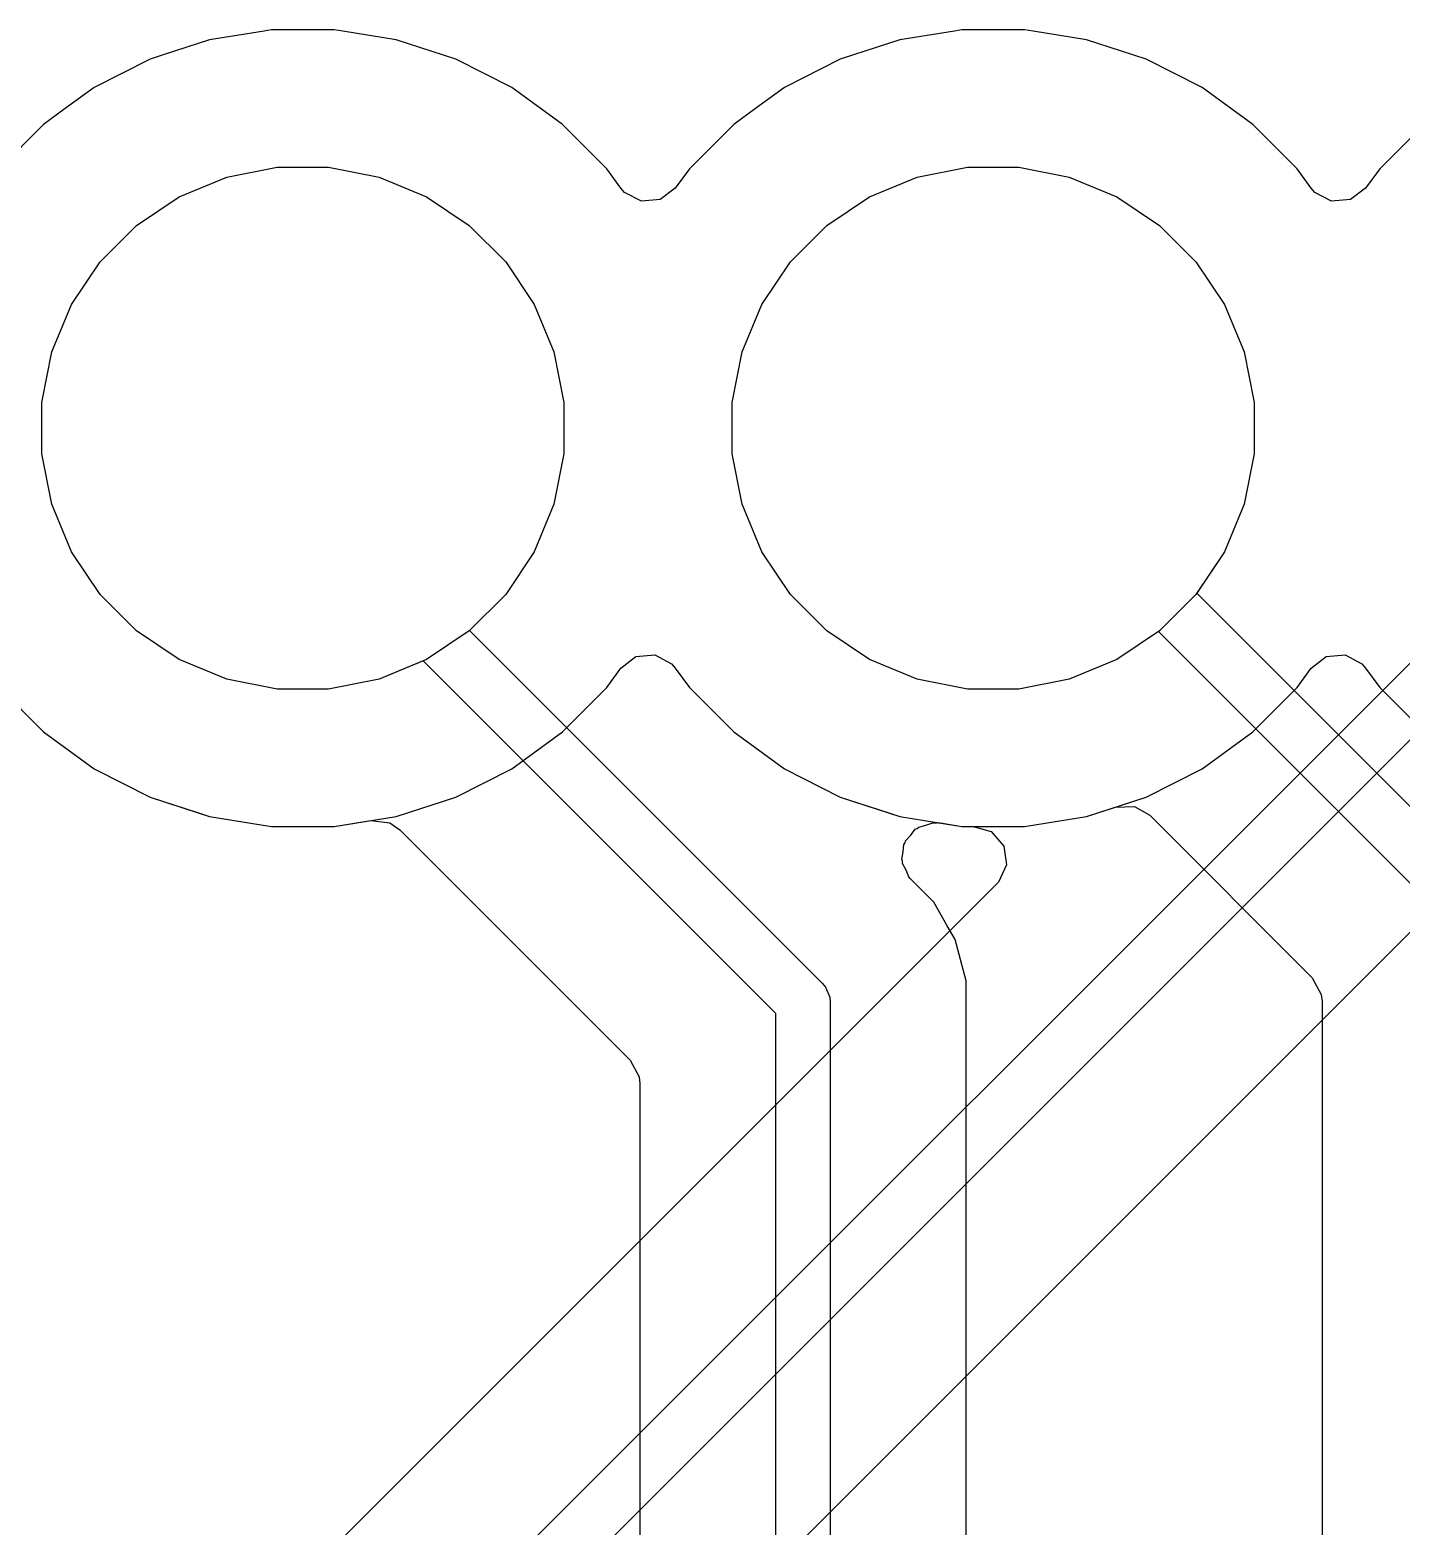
# Model space of a CAD drawing. Header units: inches. Extents: x 6.57 to 9.79, y -8.72 to -3.17.
# Drawn here: x 7.9392 to 8.1378, y -5.3866 to -5.1698 of the extents above; entities that cross this region are included whole.
import ezdxf

# ---------------------------------------------------------------- set-up
doc = ezdxf.new("R2010")
doc.units = ezdxf.units.IN
doc.header["$MEASUREMENT"] = 0
doc.layers.add('F.Cu', color=13, linetype='CONTINUOUS', true_color=0xc83434)

msp = doc.modelspace()

# ---------------------------------------------------------------- linework, layer by layer
at = {"layer": 'F.Cu', "linetype": 'CONTINUOUS'}
for p, q in [((7.9731, -5.16997), (7.96521, -5.17122)), ((7.9731, -5.16997), (7.96521, -5.17122)), ((7.9731, -5.16997), (7.96521, -5.17122)), ((7.9731, -5.16997), (7.96521, -5.17122)), ((7.97418, -5.1698), (7.9731, -5.16997)), ((7.97418, -5.1698), (7.9731, -5.16997)), ((7.97418, -5.1698), (7.9731, -5.16997)), ((7.97418, -5.1698), (7.9731, -5.16997)), ((7.98326, -5.1698), (7.97418, -5.1698)), ((7.98326, -5.1698), (7.97418, -5.1698)), ((7.98326, -5.1698), (7.97418, -5.1698)), ((7.98326, -5.1698), (7.97418, -5.1698)), ((7.98449, -5.16999), (7.98326, -5.1698)), ((7.98449, -5.16999), (7.98326, -5.1698)), ((7.98449, -5.16999), (7.98326, -5.1698)), ((7.98449, -5.16999), (7.98326, -5.1698)), ((7.99224, -5.17122), (7.98449, -5.16999)), ((7.99224, -5.17122), (7.98449, -5.16999)), ((7.99224, -5.17122), (7.98449, -5.16999)), ((7.99224, -5.17122), (7.98449, -5.16999)), ((8.0731, -5.16997), (8.06521, -5.17122)), ((8.0731, -5.16997), (8.06521, -5.17122)), ((8.0731, -5.16997), (8.06521, -5.17122)), ((8.0731, -5.16997), (8.06521, -5.17122)), ((8.07418, -5.1698), (8.0731, -5.16997)), ((8.07418, -5.1698), (8.0731, -5.16997)), ((8.07418, -5.1698), (8.0731, -5.16997)), ((8.07418, -5.1698), (8.0731, -5.16997)), ((8.08326, -5.1698), (8.07418, -5.1698)), ((8.08326, -5.1698), (8.07418, -5.1698)), ((8.08326, -5.1698), (8.07418, -5.1698)), ((8.08326, -5.1698), (8.07418, -5.1698)), ((8.08449, -5.16999), (8.08326, -5.1698)), ((8.08449, -5.16999), (8.08326, -5.1698)), ((8.08449, -5.16999), (8.08326, -5.1698)), ((8.08449, -5.16999), (8.08326, -5.1698)), ((8.09224, -5.17122), (8.08449, -5.16999)), ((8.09224, -5.17122), (8.08449, -5.16999)), ((8.09224, -5.17122), (8.08449, -5.16999)), ((8.09224, -5.17122), (8.08449, -5.16999)), ((7.96521, -5.17122), (7.95848, -5.17341)), ((7.96521, -5.17122), (7.95848, -5.17341)), ((7.96521, -5.17122), (7.95848, -5.17341)), ((7.96521, -5.17122), (7.95848, -5.17341)), ((7.99732, -5.17287), (7.99224, -5.17122)), ((7.99732, -5.17287), (7.99224, -5.17122)), ((7.99732, -5.17287), (7.99224, -5.17122)), ((7.99732, -5.17287), (7.99224, -5.17122)), ((8.00087, -5.17403), (7.99732, -5.17287)), ((8.00087, -5.17403), (7.99732, -5.17287)), ((8.00087, -5.17403), (7.99732, -5.17287)), ((8.00087, -5.17403), (7.99732, -5.17287)), ((8.06521, -5.17122), (8.05848, -5.17341)), ((8.06521, -5.17122), (8.05848, -5.17341)), ((8.06521, -5.17122), (8.05848, -5.17341)), ((8.06521, -5.17122), (8.05848, -5.17341)), ((8.09732, -5.17287), (8.09224, -5.17122)), ((8.09732, -5.17287), (8.09224, -5.17122)), ((8.09732, -5.17287), (8.09224, -5.17122)), ((8.09732, -5.17287), (8.09224, -5.17122)), ((8.10087, -5.17403), (8.09732, -5.17287)), ((8.10087, -5.17403), (8.09732, -5.17287)), ((8.10087, -5.17403), (8.09732, -5.17287)), ((8.10087, -5.17403), (8.09732, -5.17287)), ((7.95657, -5.17403), (7.94848, -5.17815)), ((7.95657, -5.17403), (7.94848, -5.17815)), ((7.95657, -5.17403), (7.94848, -5.17815)), ((7.95657, -5.17403), (7.94848, -5.17815)), ((7.95848, -5.17341), (7.95657, -5.17403)), ((7.95848, -5.17341), (7.95657, -5.17403)), ((7.95848, -5.17341), (7.95657, -5.17403)), ((7.95848, -5.17341), (7.95657, -5.17403)), ((7.95657, -5.17403), (7.95657, -5.17403)), ((7.95657, -5.17403), (7.95657, -5.17403)), ((7.95657, -5.17403), (7.95657, -5.17403)), ((7.95657, -5.17403), (7.95657, -5.17403)), ((7.95657, -5.17403), (7.95657, -5.17403)), ((7.95657, -5.17403), (7.95657, -5.17403)), ((7.95657, -5.17403), (7.95657, -5.17403)), ((7.95657, -5.17403), (7.95657, -5.17403)), ((8.00897, -5.17815), (8.00087, -5.17403)), ((8.00897, -5.17815), (8.00087, -5.17403)), ((8.00897, -5.17815), (8.00087, -5.17403)), ((8.00897, -5.17815), (8.00087, -5.17403)), ((8.05657, -5.17403), (8.04848, -5.17815)), ((8.05657, -5.17403), (8.04848, -5.17815)), ((8.05657, -5.17403), (8.04848, -5.17815)), ((8.05657, -5.17403), (8.04848, -5.17815)), ((8.05848, -5.17341), (8.05657, -5.17403)), ((8.05848, -5.17341), (8.05657, -5.17403)), ((8.05848, -5.17341), (8.05657, -5.17403)), ((8.05848, -5.17341), (8.05657, -5.17403)), ((8.05657, -5.17403), (8.05657, -5.17403)), ((8.05657, -5.17403), (8.05657, -5.17403)), ((8.05657, -5.17403), (8.05657, -5.17403)), ((8.05657, -5.17403), (8.05657, -5.17403)), ((8.05657, -5.17403), (8.05657, -5.17403)), ((8.05657, -5.17403), (8.05657, -5.17403)), ((8.05657, -5.17403), (8.05657, -5.17403)), ((8.05657, -5.17403), (8.05657, -5.17403)), ((8.10897, -5.17815), (8.10087, -5.17403)), ((8.10897, -5.17815), (8.10087, -5.17403)), ((8.10897, -5.17815), (8.10087, -5.17403)), ((8.10897, -5.17815), (8.10087, -5.17403)), ((7.94848, -5.17815), (7.94429, -5.1812)), ((7.94848, -5.17815), (7.94429, -5.1812)), ((7.94848, -5.17815), (7.94429, -5.1812)), ((7.94848, -5.17815), (7.94429, -5.1812)), ((8.01632, -5.18349), (8.00897, -5.17815)), ((8.01632, -5.18349), (8.00897, -5.17815)), ((8.01632, -5.18349), (8.00897, -5.17815)), ((8.01632, -5.18349), (8.00897, -5.17815)), ((8.04848, -5.17815), (8.04429, -5.1812)), ((8.04848, -5.17815), (8.04429, -5.1812)), ((8.04848, -5.17815), (8.04429, -5.1812)), ((8.04848, -5.17815), (8.04429, -5.1812)), ((8.11632, -5.18349), (8.10897, -5.17815)), ((8.11632, -5.18349), (8.10897, -5.17815)), ((8.11632, -5.18349), (8.10897, -5.17815)), ((8.11632, -5.18349), (8.10897, -5.17815)), ((7.94429, -5.1812), (7.94113, -5.18349)), ((7.94429, -5.1812), (7.94113, -5.18349)), ((7.94429, -5.1812), (7.94113, -5.18349)), ((7.94429, -5.1812), (7.94113, -5.18349)), ((8.04429, -5.1812), (8.04113, -5.18349)), ((8.04429, -5.1812), (8.04113, -5.18349)), ((8.04429, -5.1812), (8.04113, -5.18349)), ((8.04429, -5.1812), (8.04113, -5.18349)), ((7.94113, -5.18349), (7.93471, -5.18991)), ((7.94113, -5.18349), (7.93471, -5.18991)), ((7.94113, -5.18349), (7.93471, -5.18991)), ((7.94113, -5.18349), (7.93471, -5.18991)), ((7.94113, -5.18349), (7.94113, -5.18349)), ((7.94113, -5.18349), (7.94113, -5.18349)), ((7.94113, -5.18349), (7.94113, -5.18349)), ((7.94113, -5.18349), (7.94113, -5.18349)), ((7.94113, -5.18349), (7.94113, -5.18349)), ((7.94113, -5.18349), (7.94113, -5.18349)), ((7.94113, -5.18349), (7.94113, -5.18349)), ((7.94113, -5.18349), (7.94113, -5.18349)), ((8.02274, -5.18991), (8.01632, -5.18349)), ((8.02274, -5.18991), (8.01632, -5.18349)), ((8.02274, -5.18991), (8.01632, -5.18349)), ((8.02274, -5.18991), (8.01632, -5.18349)), ((8.04113, -5.18349), (8.03471, -5.18991)), ((8.04113, -5.18349), (8.03471, -5.18991)), ((8.04113, -5.18349), (8.03471, -5.18991)), ((8.04113, -5.18349), (8.03471, -5.18991)), ((8.04113, -5.18349), (8.04113, -5.18349)), ((8.04113, -5.18349), (8.04113, -5.18349)), ((8.04113, -5.18349), (8.04113, -5.18349)), ((8.04113, -5.18349), (8.04113, -5.18349)), ((8.04113, -5.18349), (8.04113, -5.18349)), ((8.04113, -5.18349), (8.04113, -5.18349)), ((8.04113, -5.18349), (8.04113, -5.18349)), ((8.04113, -5.18349), (8.04113, -5.18349)), ((8.12274, -5.18991), (8.11632, -5.18349)), ((8.12274, -5.18991), (8.11632, -5.18349)), ((8.12274, -5.18991), (8.11632, -5.18349)), ((8.12274, -5.18991), (8.11632, -5.18349)), ((8.14113, -5.18349), (8.13471, -5.18991)), ((8.14113, -5.18349), (8.13471, -5.18991)), ((8.14113, -5.18349), (8.13471, -5.18991)), ((8.14113, -5.18349), (8.13471, -5.18991)), ((7.96769, -5.19114), (7.975, -5.18969)), ((7.96769, -5.19114), (7.975, -5.18969)), ((7.96769, -5.19114), (7.975, -5.18969)), ((7.96769, -5.19114), (7.975, -5.18969)), ((7.975, -5.18969), (7.98245, -5.18969)), ((7.975, -5.18969), (7.98245, -5.18969)), ((7.975, -5.18969), (7.98245, -5.18969)), ((7.975, -5.18969), (7.98245, -5.18969)), ((7.98245, -5.18969), (7.98975, -5.19114)), ((7.98245, -5.18969), (7.98975, -5.19114)), ((7.98245, -5.18969), (7.98975, -5.19114)), ((7.98245, -5.18969), (7.98975, -5.19114)), ((8.02275, -5.18993), (8.02274, -5.18991)), ((8.02275, -5.18993), (8.02274, -5.18991)), ((8.02275, -5.18993), (8.02274, -5.18991)), ((8.02275, -5.18993), (8.02274, -5.18991)), ((8.02477, -5.19271), (8.02275, -5.18993)), ((8.02477, -5.19271), (8.02275, -5.18993)), ((8.02477, -5.19271), (8.02275, -5.18993)), ((8.02477, -5.19271), (8.02275, -5.18993)), ((8.03471, -5.18991), (8.03267, -5.19271)), ((8.03471, -5.18991), (8.03267, -5.19271)), ((8.03471, -5.18991), (8.03267, -5.19271)), ((8.03471, -5.18991), (8.03267, -5.19271)), ((8.06769, -5.19114), (8.075, -5.18969)), ((8.06769, -5.19114), (8.075, -5.18969)), ((8.06769, -5.19114), (8.075, -5.18969)), ((8.06769, -5.19114), (8.075, -5.18969)), ((8.075, -5.18969), (8.08245, -5.18969)), ((8.075, -5.18969), (8.08245, -5.18969)), ((8.075, -5.18969), (8.08245, -5.18969)), ((8.075, -5.18969), (8.08245, -5.18969)), ((8.08245, -5.18969), (8.08975, -5.19114)), ((8.08245, -5.18969), (8.08975, -5.19114)), ((8.08245, -5.18969), (8.08975, -5.19114)), ((8.08245, -5.18969), (8.08975, -5.19114)), ((8.12275, -5.18993), (8.12274, -5.18991)), ((8.12275, -5.18993), (8.12274, -5.18991)), ((8.12275, -5.18993), (8.12274, -5.18991)), ((8.12275, -5.18993), (8.12274, -5.18991)), ((8.12477, -5.19271), (8.12275, -5.18993)), ((8.12477, -5.19271), (8.12275, -5.18993)), ((8.12477, -5.19271), (8.12275, -5.18993)), ((8.12477, -5.19271), (8.12275, -5.18993)), ((8.13471, -5.18991), (8.13267, -5.19271)), ((8.13471, -5.18991), (8.13267, -5.19271)), ((8.13471, -5.18991), (8.13267, -5.19271)), ((8.13471, -5.18991), (8.13267, -5.19271)), ((7.96081, -5.19399), (7.96769, -5.19114)), ((7.96081, -5.19399), (7.96769, -5.19114)), ((7.96081, -5.19399), (7.96769, -5.19114)), ((7.96081, -5.19399), (7.96769, -5.19114)), ((7.98975, -5.19114), (7.99664, -5.19399)), ((7.98975, -5.19114), (7.99664, -5.19399)), ((7.98975, -5.19114), (7.99664, -5.19399)), ((7.98975, -5.19114), (7.99664, -5.19399)), ((8.06081, -5.19399), (8.06769, -5.19114)), ((8.06081, -5.19399), (8.06769, -5.19114)), ((8.06081, -5.19399), (8.06769, -5.19114)), ((8.06081, -5.19399), (8.06769, -5.19114)), ((8.08975, -5.19114), (8.09664, -5.19399)), ((8.08975, -5.19114), (8.09664, -5.19399)), ((8.08975, -5.19114), (8.09664, -5.19399)), ((8.08975, -5.19114), (8.09664, -5.19399)), ((7.95462, -5.19813), (7.96081, -5.19399)), ((7.95462, -5.19813), (7.96081, -5.19399)), ((7.95462, -5.19813), (7.96081, -5.19399)), ((7.95462, -5.19813), (7.96081, -5.19399)), ((7.99664, -5.19399), (8.00283, -5.19813)), ((7.99664, -5.19399), (8.00283, -5.19813)), ((7.99664, -5.19399), (8.00283, -5.19813)), ((7.99664, -5.19399), (8.00283, -5.19813)), ((8.02532, -5.19335), (8.02477, -5.19271)), ((8.02532, -5.19335), (8.02477, -5.19271)), ((8.02532, -5.19335), (8.02477, -5.19271)), ((8.02532, -5.19335), (8.02477, -5.19271)), ((8.02775, -5.19463), (8.02532, -5.19335)), ((8.02775, -5.19463), (8.02532, -5.19335)), ((8.02775, -5.19463), (8.02532, -5.19335)), ((8.02775, -5.19463), (8.02532, -5.19335)), ((8.03049, -5.19439), (8.02775, -5.19463)), ((8.03049, -5.19439), (8.02775, -5.19463)), ((8.03049, -5.19439), (8.02775, -5.19463)), ((8.03049, -5.19439), (8.02775, -5.19463)), ((8.03267, -5.19271), (8.03049, -5.19439)), ((8.03267, -5.19271), (8.03049, -5.19439)), ((8.03267, -5.19271), (8.03049, -5.19439)), ((8.03267, -5.19271), (8.03049, -5.19439)), ((8.05462, -5.19813), (8.06081, -5.19399)), ((8.05462, -5.19813), (8.06081, -5.19399)), ((8.05462, -5.19813), (8.06081, -5.19399)), ((8.05462, -5.19813), (8.06081, -5.19399)), ((8.09664, -5.19399), (8.10283, -5.19813)), ((8.09664, -5.19399), (8.10283, -5.19813)), ((8.09664, -5.19399), (8.10283, -5.19813)), ((8.09664, -5.19399), (8.10283, -5.19813)), ((8.12532, -5.19335), (8.12477, -5.19271)), ((8.12532, -5.19335), (8.12477, -5.19271)), ((8.12532, -5.19335), (8.12477, -5.19271)), ((8.12532, -5.19335), (8.12477, -5.19271)), ((8.12775, -5.19463), (8.12532, -5.19335)), ((8.12775, -5.19463), (8.12532, -5.19335)), ((8.12775, -5.19463), (8.12532, -5.19335)), ((8.12775, -5.19463), (8.12532, -5.19335)), ((8.13049, -5.19439), (8.12775, -5.19463)), ((8.13049, -5.19439), (8.12775, -5.19463)), ((8.13049, -5.19439), (8.12775, -5.19463)), ((8.13049, -5.19439), (8.12775, -5.19463)), ((8.13267, -5.19271), (8.13049, -5.19439)), ((8.13267, -5.19271), (8.13049, -5.19439)), ((8.13267, -5.19271), (8.13049, -5.19439)), ((8.13267, -5.19271), (8.13049, -5.19439)), ((7.94935, -5.2034), (7.95462, -5.19813)), ((7.94935, -5.2034), (7.95462, -5.19813)), ((7.94935, -5.2034), (7.95462, -5.19813)), ((7.94935, -5.2034), (7.95462, -5.19813)), ((8.00283, -5.19813), (8.0081, -5.2034)), ((8.00283, -5.19813), (8.0081, -5.2034)), ((8.00283, -5.19813), (8.0081, -5.2034)), ((8.00283, -5.19813), (8.0081, -5.2034)), ((8.04935, -5.2034), (8.05462, -5.19813)), ((8.04935, -5.2034), (8.05462, -5.19813)), ((8.04935, -5.2034), (8.05462, -5.19813)), ((8.04935, -5.2034), (8.05462, -5.19813)), ((8.10283, -5.19813), (8.1081, -5.2034)), ((8.10283, -5.19813), (8.1081, -5.2034)), ((8.10283, -5.19813), (8.1081, -5.2034)), ((8.10283, -5.19813), (8.1081, -5.2034)), ((7.94521, -5.20959), (7.94935, -5.2034)), ((7.94521, -5.20959), (7.94935, -5.2034)), ((7.94521, -5.20959), (7.94935, -5.2034)), ((7.94521, -5.20959), (7.94935, -5.2034)), ((8.0081, -5.2034), (8.01224, -5.20959)), ((8.0081, -5.2034), (8.01224, -5.20959)), ((8.0081, -5.2034), (8.01224, -5.20959)), ((8.0081, -5.2034), (8.01224, -5.20959)), ((8.04521, -5.20959), (8.04935, -5.2034)), ((8.04521, -5.20959), (8.04935, -5.2034)), ((8.04521, -5.20959), (8.04935, -5.2034)), ((8.04521, -5.20959), (8.04935, -5.2034)), ((8.1081, -5.2034), (8.11224, -5.20959)), ((8.1081, -5.2034), (8.11224, -5.20959)), ((8.1081, -5.2034), (8.11224, -5.20959)), ((8.1081, -5.2034), (8.11224, -5.20959)), ((7.94236, -5.21647), (7.94521, -5.20959)), ((7.94236, -5.21647), (7.94521, -5.20959)), ((7.94236, -5.21647), (7.94521, -5.20959)), ((7.94236, -5.21647), (7.94521, -5.20959)), ((8.01224, -5.20959), (8.01509, -5.21647)), ((8.01224, -5.20959), (8.01509, -5.21647)), ((8.01224, -5.20959), (8.01509, -5.21647)), ((8.01224, -5.20959), (8.01509, -5.21647)), ((8.04236, -5.21647), (8.04521, -5.20959)), ((8.04236, -5.21647), (8.04521, -5.20959)), ((8.04236, -5.21647), (8.04521, -5.20959)), ((8.04236, -5.21647), (8.04521, -5.20959)), ((8.11224, -5.20959), (8.11509, -5.21647)), ((8.11224, -5.20959), (8.11509, -5.21647)), ((8.11224, -5.20959), (8.11509, -5.21647)), ((8.11224, -5.20959), (8.11509, -5.21647)), ((7.94091, -5.22378), (7.94236, -5.21647)), ((7.94091, -5.22378), (7.94236, -5.21647)), ((7.94091, -5.22378), (7.94236, -5.21647)), ((7.94091, -5.22378), (7.94236, -5.21647)), ((8.01509, -5.21647), (8.01654, -5.22378)), ((8.01509, -5.21647), (8.01654, -5.22378)), ((8.01509, -5.21647), (8.01654, -5.22378)), ((8.01509, -5.21647), (8.01654, -5.22378)), ((8.04091, -5.22378), (8.04236, -5.21647)), ((8.04091, -5.22378), (8.04236, -5.21647)), ((8.04091, -5.22378), (8.04236, -5.21647)), ((8.04091, -5.22378), (8.04236, -5.21647)), ((8.11509, -5.21647), (8.11654, -5.22378)), ((8.11509, -5.21647), (8.11654, -5.22378)), ((8.11509, -5.21647), (8.11654, -5.22378)), ((8.11509, -5.21647), (8.11654, -5.22378)), ((7.94091, -5.23123), (7.94091, -5.22378)), ((7.94091, -5.23123), (7.94091, -5.22378)), ((7.94091, -5.23123), (7.94091, -5.22378)), ((7.94091, -5.23123), (7.94091, -5.22378)), ((8.01654, -5.22378), (8.01654, -5.23123)), ((8.01654, -5.22378), (8.01654, -5.23123)), ((8.01654, -5.22378), (8.01654, -5.23123)), ((8.01654, -5.22378), (8.01654, -5.23123)), ((8.04091, -5.23123), (8.04091, -5.22378)), ((8.04091, -5.23123), (8.04091, -5.22378)), ((8.04091, -5.23123), (8.04091, -5.22378)), ((8.04091, -5.23123), (8.04091, -5.22378)), ((8.11654, -5.22378), (8.11654, -5.23123)), ((8.11654, -5.22378), (8.11654, -5.23123)), ((8.11654, -5.22378), (8.11654, -5.23123)), ((8.11654, -5.22378), (8.11654, -5.23123)), ((7.94236, -5.23854), (7.94091, -5.23123)), ((7.94236, -5.23854), (7.94091, -5.23123)), ((7.94236, -5.23854), (7.94091, -5.23123)), ((7.94236, -5.23854), (7.94091, -5.23123)), ((8.01654, -5.23123), (8.01509, -5.23854)), ((8.01654, -5.23123), (8.01509, -5.23854)), ((8.01654, -5.23123), (8.01509, -5.23854)), ((8.01654, -5.23123), (8.01509, -5.23854)), ((8.04236, -5.23854), (8.04091, -5.23123)), ((8.04236, -5.23854), (8.04091, -5.23123)), ((8.04236, -5.23854), (8.04091, -5.23123)), ((8.04236, -5.23854), (8.04091, -5.23123)), ((8.11654, -5.23123), (8.11509, -5.23854)), ((8.11654, -5.23123), (8.11509, -5.23854)), ((8.11654, -5.23123), (8.11509, -5.23854)), ((8.11654, -5.23123), (8.11509, -5.23854)), ((7.94521, -5.24542), (7.94236, -5.23854)), ((7.94521, -5.24542), (7.94236, -5.23854)), ((7.94521, -5.24542), (7.94236, -5.23854)), ((7.94521, -5.24542), (7.94236, -5.23854)), ((8.01509, -5.23854), (8.01224, -5.24542)), ((8.01509, -5.23854), (8.01224, -5.24542)), ((8.01509, -5.23854), (8.01224, -5.24542)), ((8.01509, -5.23854), (8.01224, -5.24542)), ((8.04521, -5.24542), (8.04236, -5.23854)), ((8.04521, -5.24542), (8.04236, -5.23854)), ((8.04521, -5.24542), (8.04236, -5.23854)), ((8.04521, -5.24542), (8.04236, -5.23854)), ((8.11509, -5.23854), (8.11224, -5.24542)), ((8.11509, -5.23854), (8.11224, -5.24542)), ((8.11509, -5.23854), (8.11224, -5.24542)), ((8.11509, -5.23854), (8.11224, -5.24542)), ((7.94935, -5.25161), (7.94521, -5.24542)), ((7.94935, -5.25161), (7.94521, -5.24542)), ((7.94935, -5.25161), (7.94521, -5.24542)), ((7.94935, -5.25161), (7.94521, -5.24542)), ((8.01224, -5.24542), (8.0081, -5.25161)), ((8.01224, -5.24542), (8.0081, -5.25161)), ((8.01224, -5.24542), (8.0081, -5.25161)), ((8.01224, -5.24542), (8.0081, -5.25161)), ((8.04935, -5.25161), (8.04521, -5.24542)), ((8.04935, -5.25161), (8.04521, -5.24542)), ((8.04935, -5.25161), (8.04521, -5.24542)), ((8.04935, -5.25161), (8.04521, -5.24542)), ((8.11224, -5.24542), (8.1081, -5.25161)), ((8.11224, -5.24542), (8.1081, -5.25161)), ((8.11224, -5.24542), (8.1081, -5.25161)), ((8.11224, -5.24542), (8.10822, -5.25143)), ((7.95462, -5.25688), (7.94935, -5.25161)), ((7.95462, -5.25688), (7.94935, -5.25161)), ((7.95462, -5.25688), (7.94935, -5.25161)), ((7.95462, -5.25688), (7.94935, -5.25161)), ((7.98934, -5.41132), (8.14923, -5.25143)), ((8.0081, -5.25161), (8.00283, -5.25688)), ((8.0081, -5.25161), (8.00283, -5.25688)), ((8.0081, -5.25161), (8.00283, -5.25688)), ((8.0081, -5.25161), (8.00287, -5.25684)), ((8.05462, -5.25688), (8.04935, -5.25161)), ((8.05462, -5.25688), (8.04935, -5.25161)), ((8.05462, -5.25688), (8.04935, -5.25161)), ((8.05462, -5.25688), (8.04935, -5.25161)), ((8.1081, -5.25161), (8.10283, -5.25688)), ((8.1081, -5.25161), (8.10283, -5.25688)), ((8.1081, -5.25161), (8.10283, -5.25688)), ((8.10822, -5.25143), (8.15278, -5.296)), ((7.96081, -5.26102), (7.95462, -5.25688)), ((7.96081, -5.26102), (7.95462, -5.25688)), ((7.96081, -5.26102), (7.95462, -5.25688)), ((7.96081, -5.26102), (7.95462, -5.25688)), ((8.1548, -5.257), (7.99606, -5.41573)), ((8.00283, -5.25688), (7.99664, -5.26102)), ((8.00283, -5.25688), (7.99664, -5.26102)), ((8.00283, -5.25688), (7.99664, -5.26102)), ((8.00287, -5.25684), (8.05396, -5.30793)), ((8.06081, -5.26102), (8.05462, -5.25688)), ((8.06081, -5.26102), (8.05462, -5.25688)), ((8.06081, -5.26102), (8.05462, -5.25688)), ((8.06081, -5.26102), (8.05462, -5.25688)), ((8.10283, -5.25688), (8.09664, -5.26102)), ((8.10283, -5.25688), (8.09664, -5.26102)), ((8.10283, -5.25688), (8.09664, -5.26102)), ((8.10265, -5.257), (8.09664, -5.26102)), ((8.14606, -5.30041), (8.10265, -5.257)), ((7.96769, -5.26387), (7.96081, -5.26102)), ((7.96769, -5.26387), (7.96081, -5.26102)), ((7.96769, -5.26387), (7.96081, -5.26102)), ((7.96769, -5.26387), (7.96081, -5.26102)), ((7.99664, -5.26102), (7.98975, -5.26387)), ((7.99664, -5.26102), (7.98975, -5.26387)), ((7.99664, -5.26102), (7.98975, -5.26387)), ((7.99613, -5.26123), (7.98975, -5.26387)), ((8.04724, -5.31235), (7.99613, -5.26123)), ((8.02477, -5.26229), (8.02695, -5.26062)), ((8.02477, -5.26229), (8.02695, -5.26062)), ((8.02477, -5.26229), (8.02695, -5.26062)), ((8.02695, -5.26062), (8.02969, -5.26038)), ((8.02695, -5.26062), (8.02969, -5.26038)), ((8.02695, -5.26062), (8.02969, -5.26038)), ((8.02969, -5.26038), (8.03213, -5.26166)), ((8.02969, -5.26038), (8.03213, -5.26166)), ((8.02969, -5.26038), (8.03213, -5.26166)), ((8.03213, -5.26166), (8.03267, -5.26229)), ((8.03213, -5.26166), (8.03267, -5.26229)), ((8.03213, -5.26166), (8.03267, -5.26229)), ((8.06769, -5.26387), (8.06081, -5.26102)), ((8.06769, -5.26387), (8.06081, -5.26102)), ((8.06769, -5.26387), (8.06081, -5.26102)), ((8.06769, -5.26387), (8.06081, -5.26102)), ((8.09664, -5.26102), (8.08975, -5.26387)), ((8.09664, -5.26102), (8.08975, -5.26387)), ((8.09664, -5.26102), (8.08975, -5.26387)), ((8.09664, -5.26102), (8.08975, -5.26387)), ((8.12477, -5.26229), (8.12695, -5.26062)), ((8.12477, -5.26229), (8.12695, -5.26062)), ((8.12695, -5.26062), (8.12969, -5.26038)), ((8.12695, -5.26062), (8.12969, -5.26038)), ((8.12969, -5.26038), (8.13213, -5.26166)), ((8.12969, -5.26038), (8.13213, -5.26166)), ((8.13213, -5.26166), (8.13267, -5.26229)), ((8.13213, -5.26166), (8.13267, -5.26229)), ((7.975, -5.26532), (7.96769, -5.26387)), ((7.975, -5.26532), (7.96769, -5.26387)), ((7.975, -5.26532), (7.96769, -5.26387)), ((7.975, -5.26532), (7.96769, -5.26387)), ((7.98975, -5.26387), (7.98245, -5.26532)), ((7.98975, -5.26387), (7.98245, -5.26532)), ((7.98975, -5.26387), (7.98245, -5.26532)), ((7.98975, -5.26387), (7.98245, -5.26532)), ((8.02274, -5.2651), (8.02477, -5.26229)), ((8.02274, -5.2651), (8.02477, -5.26229)), ((8.02274, -5.2651), (8.02477, -5.26229)), ((8.03267, -5.26229), (8.03471, -5.2651)), ((8.03267, -5.26229), (8.03471, -5.2651)), ((8.03267, -5.26229), (8.03471, -5.2651)), ((8.075, -5.26532), (8.06769, -5.26387)), ((8.075, -5.26532), (8.06769, -5.26387)), ((8.075, -5.26532), (8.06769, -5.26387)), ((8.075, -5.26532), (8.06769, -5.26387)), ((8.08975, -5.26387), (8.08245, -5.26532)), ((8.08975, -5.26387), (8.08245, -5.26532)), ((8.08975, -5.26387), (8.08245, -5.26532)), ((8.08975, -5.26387), (8.08245, -5.26532)), ((8.12274, -5.2651), (8.12477, -5.26229)), ((8.12274, -5.2651), (8.12477, -5.26229)), ((8.13267, -5.26229), (8.13471, -5.2651)), ((8.13267, -5.26229), (8.13471, -5.2651)), ((7.93471, -5.2651), (7.94113, -5.27152)), ((7.93471, -5.2651), (7.94113, -5.27152)), ((7.93471, -5.2651), (7.94113, -5.27152)), ((7.93471, -5.2651), (7.94113, -5.27152)), ((7.98245, -5.26532), (7.975, -5.26532)), ((7.98245, -5.26532), (7.975, -5.26532)), ((7.98245, -5.26532), (7.975, -5.26532)), ((7.98245, -5.26532), (7.975, -5.26532)), ((8.01632, -5.27152), (8.02274, -5.2651)), ((8.01632, -5.27152), (8.02274, -5.2651)), ((8.01632, -5.27152), (8.02274, -5.2651)), ((8.03471, -5.2651), (8.04113, -5.27152)), ((8.03471, -5.2651), (8.04113, -5.27152)), ((8.03471, -5.2651), (8.04113, -5.27152)), ((8.08245, -5.26532), (8.075, -5.26532)), ((8.08245, -5.26532), (8.075, -5.26532)), ((8.08245, -5.26532), (8.075, -5.26532)), ((8.08245, -5.26532), (8.075, -5.26532)), ((8.11632, -5.27152), (8.12274, -5.2651)), ((8.11632, -5.27152), (8.12274, -5.2651)), ((8.13471, -5.2651), (8.14113, -5.27152)), ((8.13471, -5.2651), (8.14113, -5.27152)), ((7.94113, -5.27152), (7.94848, -5.27686)), ((7.94113, -5.27152), (7.94848, -5.27686)), ((7.94113, -5.27152), (7.94848, -5.27686)), ((7.94113, -5.27152), (7.94848, -5.27686)), ((8.00897, -5.27686), (8.01632, -5.27152)), ((8.00897, -5.27686), (8.01632, -5.27152)), ((8.00897, -5.27686), (8.01632, -5.27152)), ((8.04113, -5.27152), (8.04848, -5.27686)), ((8.04113, -5.27152), (8.04848, -5.27686)), ((8.04113, -5.27152), (8.04848, -5.27686)), ((8.10897, -5.27686), (8.11632, -5.27152)), ((8.10897, -5.27686), (8.11632, -5.27152)), ((7.94848, -5.27686), (7.95657, -5.28098)), ((7.94848, -5.27686), (7.95657, -5.28098)), ((7.94848, -5.27686), (7.95657, -5.28098)), ((7.94848, -5.27686), (7.95657, -5.28098)), ((8.00087, -5.28098), (8.00897, -5.27686)), ((8.00087, -5.28098), (8.00897, -5.27686)), ((8.00087, -5.28098), (8.00897, -5.27686)), ((8.04848, -5.27686), (8.05657, -5.28098)), ((8.04848, -5.27686), (8.05657, -5.28098)), ((8.04848, -5.27686), (8.05657, -5.28098)), ((8.10087, -5.28098), (8.10897, -5.27686)), ((8.10087, -5.28098), (8.10897, -5.27686)), ((7.95657, -5.28098), (7.96344, -5.28321)), ((7.95657, -5.28098), (7.96344, -5.28321)), ((7.95657, -5.28098), (7.96356, -5.28325)), ((7.95657, -5.28098), (7.96356, -5.28325)), ((7.99224, -5.28379), (8.00087, -5.28098)), ((7.99224, -5.28379), (8.00087, -5.28098)), ((7.99224, -5.28379), (8.00087, -5.28098)), ((8.05657, -5.28098), (8.06344, -5.28321)), ((8.05657, -5.28098), (8.06356, -5.28325)), ((8.05657, -5.28098), (8.06356, -5.28325)), ((8.09224, -5.28379), (8.10087, -5.28098)), ((8.09224, -5.28379), (8.10087, -5.28098)), ((7.96344, -5.28321), (7.96521, -5.28379)), ((7.96344, -5.28321), (7.96521, -5.28379)), ((7.96356, -5.28325), (7.96521, -5.28379)), ((7.96356, -5.28325), (7.96521, -5.28379)), ((8.0172, -5.42247), (8.15605, -5.28361)), ((8.06344, -5.28321), (8.06521, -5.28379)), ((8.06356, -5.28325), (8.06521, -5.28379)), ((8.06356, -5.28325), (8.06521, -5.28379)), ((8.09224, -5.28379), (8.09644, -5.28242)), ((8.09644, -5.28242), (8.09919, -5.28234)), ((8.09919, -5.28234), (8.1014, -5.28361)), ((8.1014, -5.28361), (8.12493, -5.30714)), ((7.96521, -5.28379), (7.96875, -5.28435)), ((7.96521, -5.28379), (7.9697, -5.2845)), ((7.96521, -5.28379), (7.96875, -5.28435)), ((7.96521, -5.28379), (7.96875, -5.28435)), ((7.96875, -5.28435), (7.97418, -5.28521)), ((7.96875, -5.28435), (7.97418, -5.28521)), ((7.96875, -5.28435), (7.97418, -5.28521)), ((7.9697, -5.2845), (7.97418, -5.28521)), ((7.97418, -5.28521), (7.97418, -5.28521)), ((7.97418, -5.28521), (7.98326, -5.28521)), ((7.97418, -5.28521), (7.97418, -5.28521)), ((7.97418, -5.28521), (7.98326, -5.28521)), ((7.97418, -5.28521), (7.97418, -5.28521)), ((7.97418, -5.28521), (7.98326, -5.28521)), ((7.97418, -5.28521), (7.97418, -5.28521)), ((7.97418, -5.28521), (7.98326, -5.28521)), ((7.98326, -5.28521), (7.99224, -5.28379)), ((7.98326, -5.28521), (7.99224, -5.28379)), ((7.98326, -5.28521), (7.99224, -5.28379)), ((7.98326, -5.28521), (7.98856, -5.28437)), ((7.98326, -5.28521), (7.98326, -5.28521)), ((7.98326, -5.28521), (7.98326, -5.28521)), ((7.98326, -5.28521), (7.98326, -5.28521)), ((7.98326, -5.28521), (7.98326, -5.28521)), ((7.98856, -5.28437), (7.99129, -5.28472)), ((7.99129, -5.28472), (7.99277, -5.28574)), ((7.99277, -5.28574), (8.02611, -5.31908)), ((8.06521, -5.28379), (8.06875, -5.28435)), ((8.06521, -5.28379), (8.06875, -5.28435)), ((8.06521, -5.28379), (8.06875, -5.28435)), ((8.06677, -5.28651), (8.06742, -5.28564)), ((8.06742, -5.28564), (8.06771, -5.28553)), ((8.06771, -5.28553), (8.06793, -5.28531)), ((8.06793, -5.28531), (8.06898, -5.28506)), ((8.06875, -5.28435), (8.07418, -5.28521)), ((8.06875, -5.28435), (8.07418, -5.28521)), ((8.06875, -5.28435), (8.07418, -5.28521)), ((8.06898, -5.28506), (8.07, -5.28468)), ((8.07, -5.28468), (8.07049, -5.2847)), ((8.07049, -5.2847), (8.0706, -5.28467)), ((8.0706, -5.28467), (8.07071, -5.28471)), ((8.07071, -5.28471), (8.07111, -5.28472)), ((8.07111, -5.28472), (8.07418, -5.28521)), ((8.07418, -5.28521), (8.07418, -5.28521)), ((8.07418, -5.28521), (8.0758, -5.28521)), ((8.07418, -5.28521), (8.07418, -5.28521)), ((8.07418, -5.28521), (8.08326, -5.28521)), ((8.07418, -5.28521), (8.07418, -5.28521)), ((8.07418, -5.28521), (8.08326, -5.28521)), ((8.07418, -5.28521), (8.07418, -5.28521)), ((8.07418, -5.28521), (8.08326, -5.28521)), ((8.0758, -5.28521), (8.07844, -5.28598)), ((8.08326, -5.28521), (8.09224, -5.28379)), ((8.08326, -5.28521), (8.09224, -5.28379)), ((8.08326, -5.28521), (8.09224, -5.28379)), ((8.08326, -5.28521), (8.08326, -5.28521)), ((8.08326, -5.28521), (8.08326, -5.28521)), ((8.08326, -5.28521), (8.08326, -5.28521)), ((8.0657, -5.28892), (8.06578, -5.28784)), ((8.06578, -5.28784), (8.06596, -5.28759)), ((8.06596, -5.28759), (8.06602, -5.28729)), ((8.06602, -5.28729), (8.06677, -5.28651)), ((8.07844, -5.28598), (8.08024, -5.28806)), ((8.06549, -5.28999), (8.0657, -5.28892)), ((8.0656, -5.29028), (8.06549, -5.28999)), ((8.08024, -5.28806), (8.08063, -5.29079)), ((8.06558, -5.29058), (8.0656, -5.29028)), ((8.0661, -5.29154), (8.06558, -5.29058)), ((8.0665, -5.29255), (8.0661, -5.29154)), ((8.08063, -5.29079), (8.07949, -5.29329)), ((8.07925, -5.29354), (7.97321, -5.39959)), ((8.06669, -5.29278), (8.0665, -5.29255)), ((8.0701, -5.2962), (8.06669, -5.29278)), ((8.07949, -5.29329), (8.07925, -5.29354)), ((8.07207, -5.29962), (8.0701, -5.2962)), ((8.07321, -5.30159), (8.07207, -5.29962)), ((8.07482, -5.3076), (8.07321, -5.30159)), ((8.12493, -5.30714), (8.12625, -5.30956)), ((8.05396, -5.30793), (8.05445, -5.30853)), ((8.05445, -5.30853), (8.05504, -5.30995)), ((8.07482, -5.31422), (8.07482, -5.3076)), ((8.07482, -5.3076), (8.07482, -5.3076)), ((8.12625, -5.30956), (8.12636, -5.3106)), ((8.05504, -5.30995), (8.05512, -5.31071)), ((8.05512, -5.31071), (8.05512, -6.67955)), ((8.12636, -5.3106), (8.12636, -6.70039)), ((8.04724, -6.68118), (8.04724, -5.31235)), ((8.07482, -6.66937), (8.07482, -5.31422)), ((8.07482, -5.31422), (8.07482, -5.31422)), ((8.02611, -5.31908), (8.02743, -5.32149)), ((8.02743, -5.32149), (8.02754, -5.32253)), ((8.02754, -5.32253), (8.02754, -6.67777))]:
    msp.add_line(p, q, dxfattribs=at)

doc.saveas('drawing.dxf')
